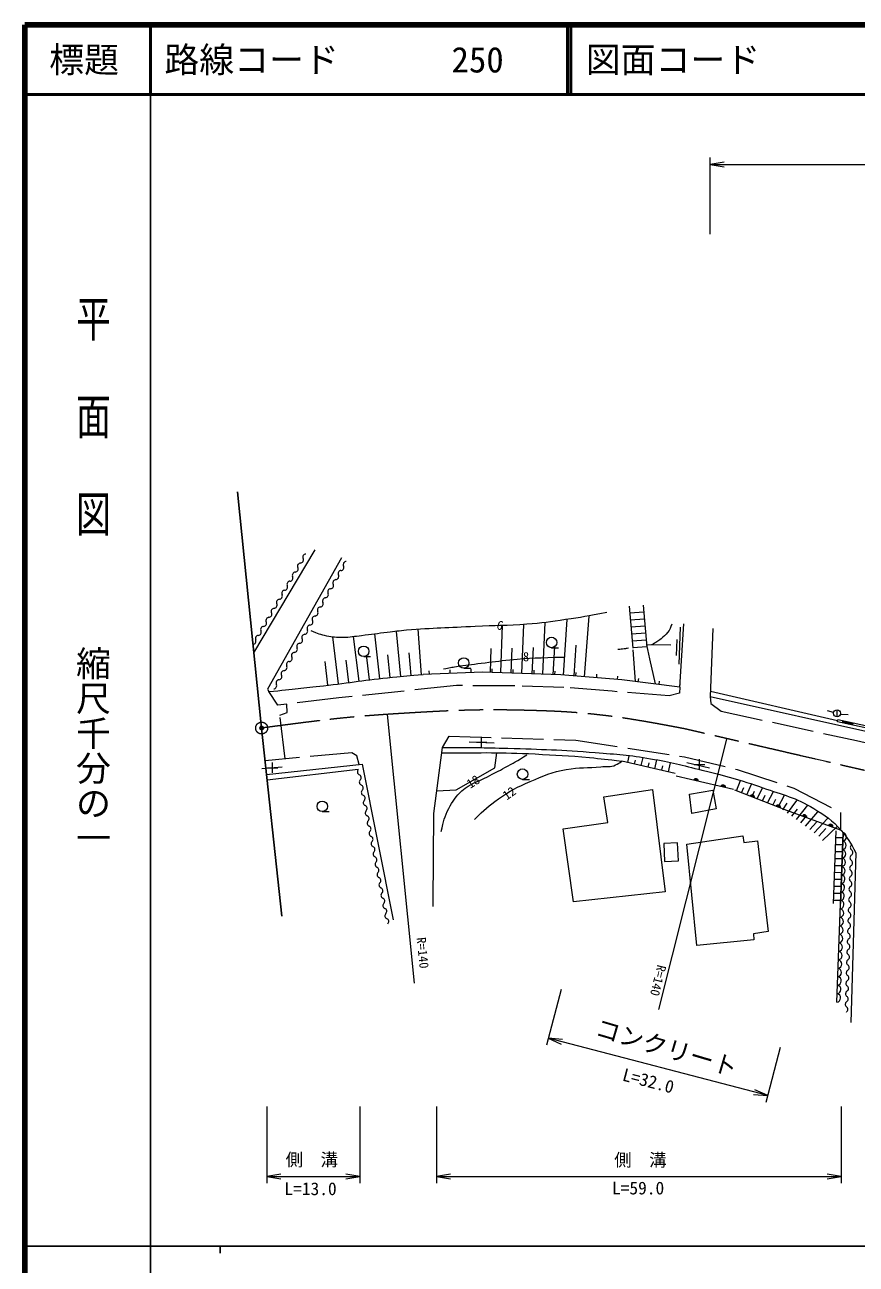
# Model space of a CAD drawing. Units: millimetres, scale not verified. Extents: x 40000 to 680000, y 20000 to 380000.
# Drawn here: x 40000 to 159130, y 202409 to 380000 of the extents above; entities that cross this region are included whole.
import ezdxf
from ezdxf.enums import TextEntityAlignment as Align

# ---------------------------------------------------------------- set-up
doc = ezdxf.new("R2010")
doc.units = ezdxf.units.MM
doc.header["$LTSCALE"] = 1000
doc.header["$PDMODE"] = 32
doc.header["$PDSIZE"] = 500
doc.linetypes.add('CHAIN', pattern=[18.5, 12, -1.5, 3.5, -1.5])
doc.linetypes.add('DASHED', pattern=[7.5, 6, -1.5])
for name, color, linetype, lineweight in [('M-BMK', 2, 'CHAIN', 13), ('M-BMK-OTRS', 5, 'Continuous', 25), ('M-STR-HTXT', 7, 'Continuous', 13), ('M-TTL', 2, 'Continuous', 140), ('M-TTL-BAND', 7, 'Continuous', 25), ('M-TTL-LINE', 7, 'Continuous', 50), ('M-WORK', 1, 'Continuous', 13)]:
    doc.layers.add(name, color=color, linetype=linetype, lineweight=lineweight)
doc.layers.add('M-OTRS', color=6, linetype='Continuous')
doc.layers.add('M-TTL-TXT', color=7, linetype='Continuous')
doc.styles.add('@ＭＳ ゴシック', font='')
doc.styles.add('ＭＳ ゴシック', font='')
doc.styles.get('@ＭＳ ゴシック').set_extended_font_data('@MS Gothic')
doc.styles.get('ＭＳ ゴシック').set_extended_font_data('MS Gothic')

# ---------------------------------------------------------------- blocks, each defined once
blk = doc.blocks.new('plus')
at = {"color": 0, "linetype": 'Continuous', "lineweight": -2}
for p, q in [((-1.25, 0), (1.25, 0)), ((0, -1.25), (0, 1.25))]:
    blk.add_line(p, q, dxfattribs=at)
blk = doc.blocks.new('open_arrow')
at = {"color": 0, "linetype": 'Continuous', "lineweight": -2}
blk.add_lwpolyline([(7.5, 1.25), (0, 0), (7.5, -1.25)], dxfattribs=at)

msp = doc.modelspace()

# ---------------------------------------------------------------- linework, layer by layer
at = {"layer": 'M-BMK'}
msp.add_circle((73935, 279233), 852, dxfattribs=at)
msp.add_open_spline([(173460, 270108), (171320, 270604), (136536, 278659), (134554, 279118), (134554, 279118), (134554, 279118), (134554, 279118), (134153, 279186), (128082, 280405), (123890, 280928), (119169, 281517), (116495, 281647), (111739, 281768), (104771, 281946), (100857, 281739), (93900, 281316), (86074, 280840), (83405, 280462), (73935, 279233)], degree=3, knots=[0, 0, 0, 0, 1, 1, 1, 2, 2, 2, 3, 3, 3, 4, 4, 4, 5, 5, 5, 6, 6, 6, 6], dxfattribs=at)
at = {"layer": 'M-BMK-OTRS'}
for q in [(70460, 313067), (76834, 252277)]:
    msp.add_line((73935, 279233), q, dxfattribs=at)
at = {"layer": 'M-OTRS'}
msp.add_point((73935, 279233), dxfattribs=at)
at = {"layer": 'M-STR-HTXT'}
for p, q in [((138205, 350000), (138205, 361000)), ((138205, 360000), (343065, 360000)), ((91903, 281166), (95770, 242701)), ((140550, 277653), (130805, 238905)), ((116839, 241781), (114757, 233814)), ((146443, 226565), (115010, 234782)), ((148248, 233471), (146190, 225598)), ((74690, 225000), (74690, 214000)), ((88000, 225000), (88000, 214000)), ((99000, 225000), (99000, 214000)), ((156964, 225000), (156964, 214000)), ((74690, 215000), (88000, 215000)), ((99000, 215000), (156964, 215000))]:
    msp.add_line(p, q, dxfattribs=at)
at = {"layer": 'M-TTL'}
for p, q in [((40000, 380000), (40000, 20000)), ((680000, 380000), (40000, 380000))]:
    msp.add_line(p, q, dxfattribs=at)
at = {"layer": 'M-TTL-BAND'}
for p, q in [((58000, 370000), (58000, 20000)), ((40000, 205000), (579000, 205000)), ((68000, 205000), (68000, 204000))]:
    msp.add_line(p, q, dxfattribs=at)
at = {"layer": 'M-TTL-LINE'}
for p, q in [((58000, 380000), (58000, 370000)), ((117750, 380000), (117750, 370000)), ((118250, 380000), (118250, 370000)), ((40000, 370000), (680000, 370000))]:
    msp.add_line(p, q, dxfattribs=at)
at = {"layer": 'M-WORK'}
for p, q in [((72826, 290028), (81603, 304762)), ((85391, 303605), (74798, 284794)), ((126582, 296683), (127112, 290683)), ((128615, 296824), (129145, 290824)), ((117205, 286795), (117695, 294808)), ((120198, 286589), (120875, 295288)), ((128703, 295828), (126670, 295687)), ((128791, 294831), (126758, 294691)), ((93868, 286632), (93267, 293059)), ((96858, 286869), (96355, 293414)), ((108213, 287171), (108462, 293964)), ((111212, 287068), (111491, 294053)), ((114209, 286939), (114571, 294343)), ((128879, 293835), (126846, 293695)), ((133768, 288400), (133971, 293669)), ((133864, 285087), (134434, 294172)), ((138592, 293475), (138205, 283764)), ((84932, 285559), (84124, 292313)), ((87908, 285941), (87111, 292357)), ((90885, 286307), (90143, 292744)), ((128967, 292839), (126934, 292698)), ((129055, 291843), (127022, 291702)), ((133408, 291934), (133330, 289635)), ((88558, 289478), (89558, 289478)), ((92375, 286484), (92022, 289741)), ((95362, 286760), (95091, 290031)), ((106714, 287222), (106833, 290619)), ((109713, 287119), (109848, 290659)), ((112711, 287010), (112873, 290788)), ((115483, 290745), (116483, 290745)), ((115707, 286867), (115931, 290941)), ((118703, 286716), (119002, 291124)), ((129143, 290847), (127110, 290706)), ((127145, 290460), (127471, 285894)), ((132564, 291103), (129072, 291155)), ((129072, 291155), (129510, 289174)), ((83443, 285383), (83043, 288787)), ((86420, 285750), (86029, 288959)), ((89396, 286126), (89007, 289342)), ((102896, 287805), (103896, 287805)), ((106967, 287214), (106984, 287713)), ((129510, 289174), (130346, 285549)), ((97974, 286947), (97954, 287446)), ((100972, 287071), (100951, 287571)), ((103969, 287196), (103949, 287695)), ((109965, 287111), (109983, 287610)), ((112964, 287008), (112981, 287507)), ((115962, 286904), (115979, 287404)), ((118954, 286695), (118996, 287193)), ((121943, 286441), (121985, 286940)), ((124932, 286188), (124974, 286686)), ((127911, 285838), (127974, 286334)), ((130888, 285462), (130950, 285958)), ((74798, 284794), (74970, 284450)), ((76264, 282495), (74970, 284450)), ((133821, 284254), (132343, 283832)), ((133864, 285087), (133821, 284254)), ((133864, 285087), (133927, 285583)), ((138235, 284535), (156472, 280331)), ((138205, 283764), (186438, 272964)), ((155894, 281446), (155016, 281708)), ((156383, 280844), (156383, 281844)), ((156842, 281242), (157955, 281156)), ((156440, 280106), (156504, 280399)), ((186466, 273630), (156440, 280106)), ((186529, 273923), (156504, 280399)), ((157203, 280248), (157140, 279955)), ((158619, 279697), (157153, 280013)), ((158632, 279756), (157165, 280072)), ((158644, 279814), (157178, 280131)), ((158657, 279873), (157191, 280189)), ((158606, 279638), (158670, 279932)), ((103688, 277273), (107275, 277132)), ((98623, 266990), (99830, 276469)), ((107354, 273552), (107641, 275697)), ((126383, 274304), (126605, 275271)), ((73950, 273432), (76880, 273661)), ((74652, 272564), (88337, 274044)), ((88337, 274044), (92799, 251753)), ((101800, 270373), (107354, 273552)), ((133205, 272736), (125535, 274498)), ((127358, 274080), (127488, 274647)), ((128332, 273856), (128593, 274991)), ((129307, 273632), (129451, 274260)), ((130281, 273408), (130570, 274665)), ((131256, 273184), (131404, 273830)), ((132231, 272960), (132527, 274252)), ((134881, 274292), (138124, 273526)), ((87787, 273283), (74738, 271767)), ((111319, 271878), (112319, 271878)), ((141534, 270433), (133318, 272348)), ((141959, 270228), (142549, 271731)), ((99036, 270231), (101800, 270373)), ((122986, 269401), (129956, 270435)), ((129956, 270435), (131756, 255785)), ((142705, 269939), (143025, 270720)), ((143451, 269650), (144114, 271203)), ((144197, 269361), (144555, 270167)), ((144943, 269072), (145683, 270674)), ((146435, 268495), (147257, 270144)), ((123555, 265691), (122986, 269401)), ((145689, 268783), (146088, 269614)), ((147181, 268206), (147622, 269060)), ((147928, 267917), (148834, 269612)), ((148621, 267531), (149217, 268483)), ((149267, 267059), (150605, 268865)), ((150554, 266108), (152199, 268178)), ((82624, 267265), (83624, 267265)), ((98494, 254236), (98623, 266990)), ((149910, 266584), (150715, 267632)), ((151197, 265633), (152069, 266692)), ((151841, 265157), (153620, 267247)), ((117159, 264791), (123555, 265691)), ((118638, 254349), (117159, 264791)), ((152484, 264682), (153416, 265740)), ((153127, 264207), (155027, 266290)), ((153771, 263731), (154795, 264817)), ((154287, 263121), (156448, 265181)), ((134883, 262603), (142897, 263776)), ((142897, 263776), (143031, 262818)), ((143031, 262818), (145004, 263067)), ((145004, 263067), (146517, 250064)), ((156216, 264507), (155840, 254100)), ((157222, 263509), (156179, 263507)), ((156372, 239957), (157249, 264257)), ((157249, 264257), (156882, 254102)), ((136305, 248082), (134883, 262603)), ((157149, 261510), (156107, 261509)), ((157186, 262510), (156143, 262508)), ((159091, 261367), (158358, 237048)), ((157077, 259512), (156035, 259510)), ((157113, 260511), (156071, 260509)), ((157005, 257513), (155963, 257511)), ((157041, 258512), (155999, 258511)), ((131756, 255785), (118638, 254349)), ((156969, 256513), (155927, 256512)), ((98537, 253676), (98494, 254236)), ((156897, 254515), (155855, 254513)), ((156933, 255514), (155891, 255513)), ((144448, 248901), (136305, 248082)), ((146517, 250064), (144405, 249762)), ((144405, 249762), (144448, 248901))]:
    msp.add_line(p, q, dxfattribs=at)
for points in [[(133864, 285087), (125550, 286136), (116825, 286875), (105567, 287262), (97088, 286910)], [(156876, 264622), (149194, 267426), (141725, 270318)]]:
    msp.add_lwpolyline(points, dxfattribs=at)
at = {"layer": 'M-WORK', "linetype": 'DASHED'}
for points in [[(132343, 283832), (124146, 284501), (117250, 285064), (110214, 285275), (101841, 285310), (94347, 284536), (84989, 283551), (76264, 282495)], [(77305, 274806), (76541, 281092), (77594, 281475), (77564, 282653)], [(138205, 283764), (138290, 282733), (139791, 281655), (159164, 277433), (182853, 272155), (184659, 271827), (186184, 272367), (186438, 272964)], [(99830, 276469), (100830, 278080), (118970, 277477), (134525, 275107), (142065, 273298), (150209, 270626), (156888, 267136), (156876, 264622)], [(87908, 273998), (87590, 275270), (86843, 275691), (74440, 274540)]]:
    msp.add_lwpolyline(points, dxfattribs=at)
at = {"layer": 'M-WORK'}
for points in [[(135266, 269773), (138572, 270348), (139041, 267653), (135598, 267003)], [(131551, 262675), (131678, 260121), (133673, 260221), (133545, 262774)]]:
    msp.add_lwpolyline(points, close=True, dxfattribs=at)
for centre, radius in [((115483, 291495), 750), ((88557, 290228), 750), ((102896, 288555), 750), ((156383, 281344), 500), ((111319, 272628), 750), ((82624, 268015), 750)]:
    msp.add_circle(centre, radius, dxfattribs=at)
for centre, radius, start, end in [((80289, 303718), 452, 93.61133, 205.90127), ((78721, 302027), 452, 273.61133, 25.90127), ((79533, 302422), 452, 93.61133, 205.90127), ((79476, 303323), 452, 273.61133, 25.90127), ((85274, 302259), 452, 274.24615, 26.5361), ((86082, 302663), 452, 94.24615, 206.5361), ((78022, 299830), 452, 93.61133, 205.90127), ((77965, 300732), 452, 273.61133, 25.90127), ((78778, 301126), 452, 93.61133, 205.90127), ((84600, 300054), 452, 94.24615, 206.5361), ((84533, 300955), 452, 274.24615, 26.5361), ((85341, 301358), 452, 94.24615, 206.5361), ((77267, 298534), 452, 93.61133, 205.90127), ((77210, 299436), 452, 273.61133, 25.90127), ((83051, 298347), 452, 274.24615, 26.5361), ((83859, 298750), 452, 94.24615, 206.5361), ((83792, 299651), 452, 274.24615, 26.5361), ((75699, 296844), 452, 273.61133, 25.90127), ((76511, 297239), 452, 93.61133, 205.90127), ((76454, 298140), 452, 273.61133, 25.90127), ((82376, 296142), 452, 94.24615, 206.5361), ((82309, 297043), 452, 274.24615, 26.5361), ((83117, 297446), 452, 94.24615, 206.5361), ((75000, 294647), 452, 93.61133, 205.90127), ((74943, 295548), 452, 273.61133, 25.90127), ((75756, 295943), 452, 93.61133, 205.90127), ((81635, 294838), 452, 94.24615, 206.5361), ((81568, 295738), 452, 274.24615, 26.5361), ((73432, 292957), 452, 273.61133, 25.90127), ((74245, 293351), 452, 93.61133, 205.90127), ((74188, 294252), 452, 273.61133, 25.90127), ((80086, 293130), 452, 274.24615, 26.5361), ((80894, 293534), 452, 94.24615, 206.5361), ((80827, 294434), 452, 274.24615, 26.5361), ((72677, 291661), 452, 273.61133, 25.90127), ((73489, 292055), 452, 93.61133, 205.90127), ((79412, 290925), 452, 94.24615, 206.5361), ((79345, 291826), 452, 274.24615, 26.5361), ((80153, 292230), 452, 94.24615, 206.5361), ((78671, 289621), 452, 94.24615, 206.5361), ((78604, 290522), 452, 274.24615, 26.5361), ((77122, 287914), 452, 274.24615, 26.5361), ((77930, 288317), 452, 94.24615, 206.5361), ((77863, 289218), 452, 274.24615, 26.5361), ((76447, 285709), 452, 94.24615, 206.5361), ((76381, 286610), 452, 274.24615, 26.5361), ((77189, 287013), 452, 94.24615, 206.5361), ((75639, 285305), 452, 274.24615, 26.5361), ((88104, 272962), 452, 134.68325, 246.9732), ((87751, 272131), 452, 314.68325, 66.9732), ((88386, 271489), 452, 134.68325, 246.9732), ((136165, 271629), 354, 355.67606, 158.08123), ((136165, 271629), 283, 357.90009, 155.85719), ((136165, 271629), 212, 1.64642, 152.11087), ((136165, 271629), 142, 9.35815, 144.39914), ((136165, 271629), 100, 19.67581, 134.08148), ((88033, 270658), 452, 314.68325, 66.9732), ((88668, 270016), 452, 134.68325, 246.9732), ((140061, 270721), 354, 355.67606, 158.08123), ((140061, 270721), 283, 357.90009, 155.85719), ((140061, 270721), 212, 1.64642, 152.11087), ((140061, 270721), 142, 9.35815, 144.39914), ((140061, 270721), 100, 19.67581, 134.08148), ((88314, 269184), 452, 314.68325, 66.9732), ((88950, 268542), 452, 134.68325, 246.9732), ((144211, 269298), 354, 347.63203, 150.03721), ((144211, 269298), 283, 349.85607, 147.81317), ((144211, 269298), 212, 353.60239, 144.06684), ((144211, 269298), 142, 1.31412, 136.35511), ((144211, 269298), 100, 11.63179, 126.03745), ((147941, 267853), 354, 347.63203, 150.03721), ((88596, 267711), 452, 314.68325, 66.9732), ((89231, 267069), 452, 134.68325, 246.9732), ((88878, 266238), 452, 314.68325, 66.9732), ((147941, 267853), 283, 349.85607, 147.81317), ((147941, 267853), 212, 353.60239, 144.06684), ((147941, 267853), 142, 1.31412, 136.35511), ((147941, 267853), 100, 11.63179, 126.03745), ((151691, 266457), 354, 348.74043, 151.14561), ((151691, 266457), 283, 350.96447, 148.92157), ((151691, 266457), 212, 354.71079, 145.17524), ((151691, 266457), 142, 2.42252, 137.46351), ((151691, 266457), 100, 12.74018, 127.14585), ((89513, 265596), 452, 134.68325, 246.9732), ((89160, 264764), 452, 314.68325, 66.9732), ((155448, 265086), 354, 348.74043, 151.14561), ((155448, 265086), 283, 350.96447, 148.92157), ((155448, 265086), 212, 354.71079, 145.17524), ((155448, 265086), 142, 2.42252, 137.46351), ((155448, 265086), 100, 12.74018, 127.14585), ((89795, 264122), 452, 134.68325, 246.9732), ((89442, 263291), 452, 314.68325, 66.9732), ((90077, 262649), 452, 134.68325, 246.9732), ((157063, 262439), 620, 279.05698, 76.81076), ((157107, 263654), 620, 279.05698, 76.81076), ((89723, 261818), 452, 314.68325, 66.9732), ((90359, 261176), 452, 134.68325, 246.9732), ((157020, 261224), 620, 279.05698, 76.81076), ((158732, 262145), 452, 122.01025, 234.3002), ((158205, 261412), 452, 302.01025, 54.3002), ((90005, 260345), 452, 314.68325, 66.9732), ((90640, 259702), 452, 134.68325, 246.9732), ((90287, 258871), 452, 314.68325, 66.9732), ((156932, 258794), 620, 279.05698, 76.81076), ((156976, 260009), 620, 279.05698, 76.81076), ((158636, 259146), 452, 122.01025, 234.3002), ((158684, 260646), 452, 122.01025, 234.3002), ((158157, 259912), 452, 302.01025, 54.3002), ((90922, 258229), 452, 134.68325, 246.9732), ((90569, 257398), 452, 314.68325, 66.9732), ((156888, 257579), 620, 279.05698, 76.81076), ((158587, 257647), 452, 122.01025, 234.3002), ((158109, 258413), 452, 302.01025, 54.3002), ((91204, 256756), 452, 134.68325, 246.9732), ((90851, 255925), 452, 314.68325, 66.9732), ((156800, 255149), 620, 279.05698, 76.81076), ((156844, 256364), 620, 279.05698, 76.81076), ((158539, 256148), 452, 122.01025, 234.3002), ((158012, 255415), 452, 302.01025, 54.3002), ((158060, 256914), 452, 302.01025, 54.3002), ((91486, 255283), 452, 134.68325, 246.9732), ((91132, 254451), 452, 314.68325, 66.9732), ((91768, 253809), 452, 134.68325, 246.9732), ((156757, 253934), 620, 279.05698, 76.81076), ((158491, 254649), 452, 122.01025, 234.3002), ((157964, 253915), 452, 302.01025, 54.3002), ((91414, 252978), 452, 314.68325, 66.9732), ((92049, 252336), 452, 134.68325, 246.9732), ((156713, 252719), 620, 279.05698, 76.81076), ((158442, 253150), 452, 122.01025, 234.3002), ((157915, 252416), 452, 302.01025, 54.3002), ((91696, 251505), 452, 314.68325, 66.9732), ((156625, 250289), 620, 279.05698, 76.81076), ((156669, 251504), 620, 279.05698, 76.81076), ((158346, 250151), 452, 122.01025, 234.3002), ((158394, 251650), 452, 122.01025, 234.3002), ((157867, 250917), 452, 302.01025, 54.3002), ((156581, 249074), 620, 279.05698, 76.81076), ((158298, 248652), 452, 122.01025, 234.3002), ((157819, 249418), 452, 302.01025, 54.3002), ((156494, 246644), 620, 279.05698, 76.81076), ((156537, 247859), 620, 279.05698, 76.81076), ((158249, 247153), 452, 122.01025, 234.3002), ((157771, 247918), 452, 302.01025, 54.3002), ((156450, 245429), 620, 279.05698, 76.81076), ((158201, 245653), 452, 122.01025, 234.3002), ((157674, 244920), 452, 302.01025, 54.3002), ((157722, 246419), 452, 302.01025, 54.3002), ((156362, 242999), 620, 279.05698, 76.81076), ((156406, 244214), 620, 279.05698, 76.81076), ((158153, 244154), 452, 122.01025, 234.3002), ((157626, 243421), 452, 302.01025, 54.3002), ((156318, 241784), 620, 279.05698, 76.81076), ((158056, 241156), 452, 122.01025, 234.3002), ((158104, 242655), 452, 122.01025, 234.3002), ((157577, 241922), 452, 302.01025, 54.3002), ((156274, 240569), 620, 279.05698, 76.81076), ((158008, 239657), 452, 122.01025, 234.3002), ((157529, 240422), 452, 302.01025, 54.3002), ((157481, 238923), 452, 302.01025, 54.3002)]:
    msp.add_arc(centre, radius, start, end, dxfattribs=at)
for points, knots in [([(80992, 293190), (81981, 292787), (82324, 292648), (83221, 292463), (84122, 292278), (84646, 292258), (85566, 292252), (86624, 292246), (87212, 292392), (88263, 292510), (89704, 292672), (90506, 292804), (91946, 292979), (93025, 293111), (93630, 293189), (94713, 293284), (98549, 293619), (100710, 293634), (104555, 293826), (107440, 293971), (109064, 293914), (111943, 294143), (114110, 294315), (115316, 294500), (117467, 294811), (119785, 295148), (120550, 295296), (123377, 295832)], [0, 0, 0, 0, 1, 1, 1, 2, 2, 2, 3, 3, 3, 4, 4, 4, 5, 5, 5, 6, 6, 6, 7, 7, 7, 8, 8, 8, 9, 9, 9, 9]), ([(132722, 294116), (132505, 293571), (132421, 293357), (132112, 292943), (131807, 292532), (131568, 292355), (131174, 292028), (130686, 291624), (130462, 291510), (129813, 291144)], [0, 0, 0, 0, 1, 1, 1, 2, 2, 2, 3, 3, 3, 3]), ([(126507, 290691), (126219, 290627), (126136, 290612), (125897, 290574), (125533, 290516), (125404, 290512), (124959, 290480)], [0, 0, 0, 0, 1, 1, 1, 2, 2, 2, 2]), ([(100007, 287701), (100879, 287886), (101120, 287927), (101837, 288053), (103220, 288295), (104008, 288349), (105402, 288522), (106995, 288720), (107885, 288854), (109483, 289014), (112523, 289319), (113567, 289301), (117297, 289401)], [0, 0, 0, 0, 1, 1, 1, 2, 2, 2, 3, 3, 3, 4, 4, 4, 4]), ([(74970, 284450), (78771, 284838), (79746, 284942), (82804, 285292), (86670, 285734), (88817, 286147), (92690, 286523), (94407, 286690), (94966, 286748), (97088, 286910)], [0, 0, 0, 0, 1, 1, 1, 2, 2, 2, 3, 3, 3, 3]), ([(99668, 264424), (99995, 265917), (100110, 266511), (100745, 267698), (101329, 268791), (101733, 269398), (102641, 270241), (103839, 271352), (104864, 271491), (106303, 272266), (107271, 272786), (107838, 273032), (108803, 273558), (110055, 274241), (110457, 274497), (111948, 275411)], [0, 0, 0, 0, 1, 1, 1, 2, 2, 2, 3, 3, 3, 4, 4, 4, 5, 5, 5, 5]), ([(99727, 275665), (106138, 275709), (107887, 275775), (113107, 275520), (116154, 275371), (117863, 275292), (120901, 275003), (122714, 274830), (123309, 274771), (125535, 274498)], [0, 0, 0, 0, 1, 1, 1, 2, 2, 2, 3, 3, 3, 3]), ([(99830, 276469), (104361, 276452), (105555, 276434), (109223, 276333), (114119, 276198), (116865, 276110), (121747, 275730), (124854, 275487), (126604, 275364), (129676, 274839), (132576, 274344), (134177, 273925), (137029, 273202), (140472, 272329), (142413, 271854), (145762, 270674), (148667, 269650), (150431, 269293), (153058, 267686), (154723, 266669), (155694, 266055), (156964, 264575), (157944, 263434), (158291, 262879), (159091, 261367)], [0, 0, 0, 0, 1, 1, 1, 2, 2, 2, 3, 3, 3, 4, 4, 4, 5, 5, 5, 6, 6, 6, 7, 7, 7, 8, 8, 8, 8]), ([(104451, 266147), (105915, 267589), (106425, 268060), (107855, 269077), (109511, 270257), (110557, 270766), (112422, 271576), (114375, 272424), (115497, 272924), (117593, 273300), (119504, 273643), (120615, 273503), (122548, 273688), (123375, 273767), (123909, 273589), (124659, 273946), (125024, 274120), (125195, 274212), (125535, 274498)], [0, 0, 0, 0, 1, 1, 1, 2, 2, 2, 3, 3, 3, 4, 4, 4, 5, 5, 5, 6, 6, 6, 6])]:
    msp.add_open_spline(points, degree=3, knots=knots, dxfattribs=at)

# ---------------------------------------------------------------- block references
at = {"layer": 'M-STR-HTXT', "xscale": 267, "yscale": 267}
for p in [(138205, 360000), (74690, 215000), (99000, 215000)]:
    msp.add_blockref('open_arrow', p, dxfattribs=at)
for p, rotation in [((115010, 234782), 345.4), ((146443, 226565), 165.4), ((88000, 215000), 180), ((156964, 215000), 180)]:
    msp.add_blockref('open_arrow', p, dxfattribs=dict(at, rotation=rotation))
at = {"layer": 'M-WORK', "xscale": 600, "yscale": 600}
for p in [(105461, 277204), (75504, 273553), (136681, 274011)]:
    msp.add_blockref('plus', p, dxfattribs=at)

# ---------------------------------------------------------------- texts
at = {"layer": 'M-STR-HTXT', "style": 'ＭＳ ゴシック'}
for s, height, rotation, p in [('R=140', 1320, 275.763, (95750, 249146)), ('R=140', 1320, 256.264, (130264, 245490)), ('コンクリート', 2566, 343.558, (121327, 234437))]:
    msp.add_text(s, height=height, rotation=rotation, dxfattribs=at).set_placement(p, align=Align.BOTTOM_LEFT)
msp.add_text('L=32.0', height=1833, rotation=345.351, dxfattribs=at).set_placement((128983, 227269), align=Align.BOTTOM_CENTER)
for p in [(77375, 215926), (124455, 215886)]:
    msp.add_text('側\u3000溝', height=1833, dxfattribs=at).set_placement(p, align=Align.BOTTOM_LEFT)
for s, p in [('L=13.0', (80944, 211757)), ('L=59.0', (127878, 211858))]:
    msp.add_text(s, height=1833, dxfattribs=at).set_placement(p, align=Align.BOTTOM_CENTER)
at = {"layer": 'M-TTL-BAND', "style": '@ＭＳ ゴシック', "width": 1.4}
msp.add_text('平  面  図', height=3666, rotation=270, dxfattribs=at).set_placement((49777, 306475), align=Align.MIDDLE_RIGHT)
at = {"layer": 'M-TTL-BAND', "style": '@ＭＳ ゴシック'}
msp.add_text('縮尺千分の一', height=3666, rotation=270, dxfattribs=at).set_placement((49777, 261030), align=Align.MIDDLE_RIGHT)
at = {"layer": 'M-TTL-TXT', "style": 'ＭＳ ゴシック'}
msp.add_text('標題', height=3666, dxfattribs=at).set_placement((48500, 375000), align=Align.MIDDLE_CENTER)
for s, p in [('路線コード', (60000, 375000)), ('250', (101142, 375000)), ('図面コード', (120380, 375000))]:
    msp.add_text(s, height=3666, dxfattribs=at).set_placement(p, align=Align.MIDDLE_LEFT)
at = {"layer": 'M-WORK', "style": 'ＭＳ ゴシック'}
for s, rotation, p in [('6', 345.964, (107412, 293046)), ('18', 32.735, (104054, 270179)), ('12', 34.992, (109284, 268522))]:
    msp.add_text(s, height=1320, rotation=rotation, dxfattribs=at).set_placement(p, align=Align.BOTTOM_LEFT)
msp.add_text('8', height=1320, dxfattribs=at).set_placement((111367, 288406), align=Align.BOTTOM_LEFT)

doc.saveas('drawing.dxf')
